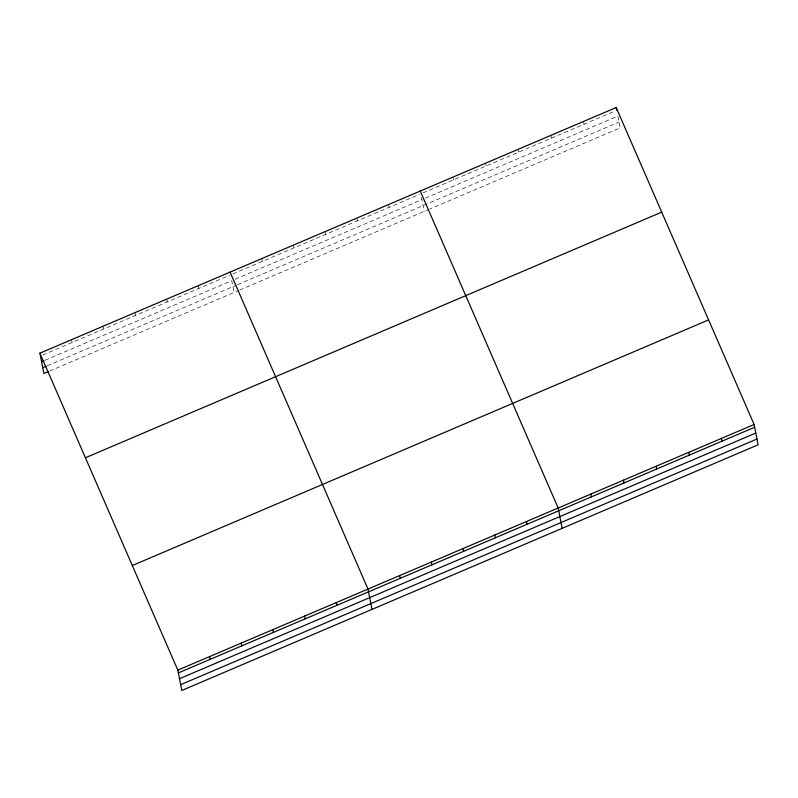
<?xml version="1.0" encoding="UTF-8"?>
<svg xmlns="http://www.w3.org/2000/svg" width="798" height="798" viewBox="0 0 798 798"><rect width="100%" height="100%" fill="white"/><g stroke="black" fill="none" stroke-linecap="round" stroke-linejoin="round"><path stroke-width="0.6" stroke-dasharray="3.99 2.99" d="M42.713 354.99L229.485 275.37M232.876 273.923L419.658 194.313M423.04 192.867L615.597 110.792M44.977 360.297L231.749 280.687L234.063 292.447M235.151 279.24L421.923 199.62M425.304 198.183L617.861 116.099L620.176 127.87L429.863 208.986M47.282 365.783L236.318 285.205M237.455 284.726L619.039 122.074M49.546 371.1L238.592 290.522M239.719 290.033L428.735 209.465M583.528 121.456L584.066 124.229M550.869 135.371L551.418 138.154M518.211 149.296L518.76 152.069M485.563 163.211L486.102 165.984M452.905 177.136L453.444 179.909M421.474 197.306L424.237 211.39M388.546 204.567L389.095 207.34M356.856 218.073L357.404 220.847M325.155 231.59L325.704 234.363M293.464 245.096L294.013 247.869M261.764 258.602L262.313 261.375M198.373 285.624L198.921 288.397M166.682 299.14L167.231 301.913M134.982 312.646L135.53 315.419M103.291 326.163L103.84 328.936M71.591 339.669L72.139 342.442"/><path stroke-width="1.2" d="M39.9 353.175L616.186 107.54L754.11 424.486L758.1 444.825L181.814 690.46L177.824 670.13L39.9 353.175L43.89 373.514L48.419 371.579M41.586 361.743L43.84 360.786M42.753 367.718L46.144 366.272M85.416 457.773L661.702 212.128M132.308 565.533L708.594 319.898M177.824 670.13L754.11 424.486M178.373 672.904L754.659 427.259M179.51 678.699L755.796 433.055M180.677 684.674L756.963 439.03M420.247 191.051L558.171 508.007L562.161 528.336M230.073 272.118L367.998 589.074L371.988 609.403M721.452 438.411L722 441.184M688.804 452.326L689.342 455.099M616.186 107.54L616.724 110.314M656.146 466.251L656.684 469.024M623.487 480.167L624.026 482.94M590.829 494.092L591.378 496.865M526.481 521.513L527.019 524.286M494.78 535.029L495.329 537.802M463.089 548.535L463.628 551.308M431.389 562.051L431.937 564.824M399.698 575.558L400.237 578.331M336.307 602.58L336.846 605.353M304.607 616.086L305.155 618.859M272.916 629.602L273.455 632.375M241.215 643.108L241.764 645.881M209.525 656.624L210.064 659.397"/></g></svg>
